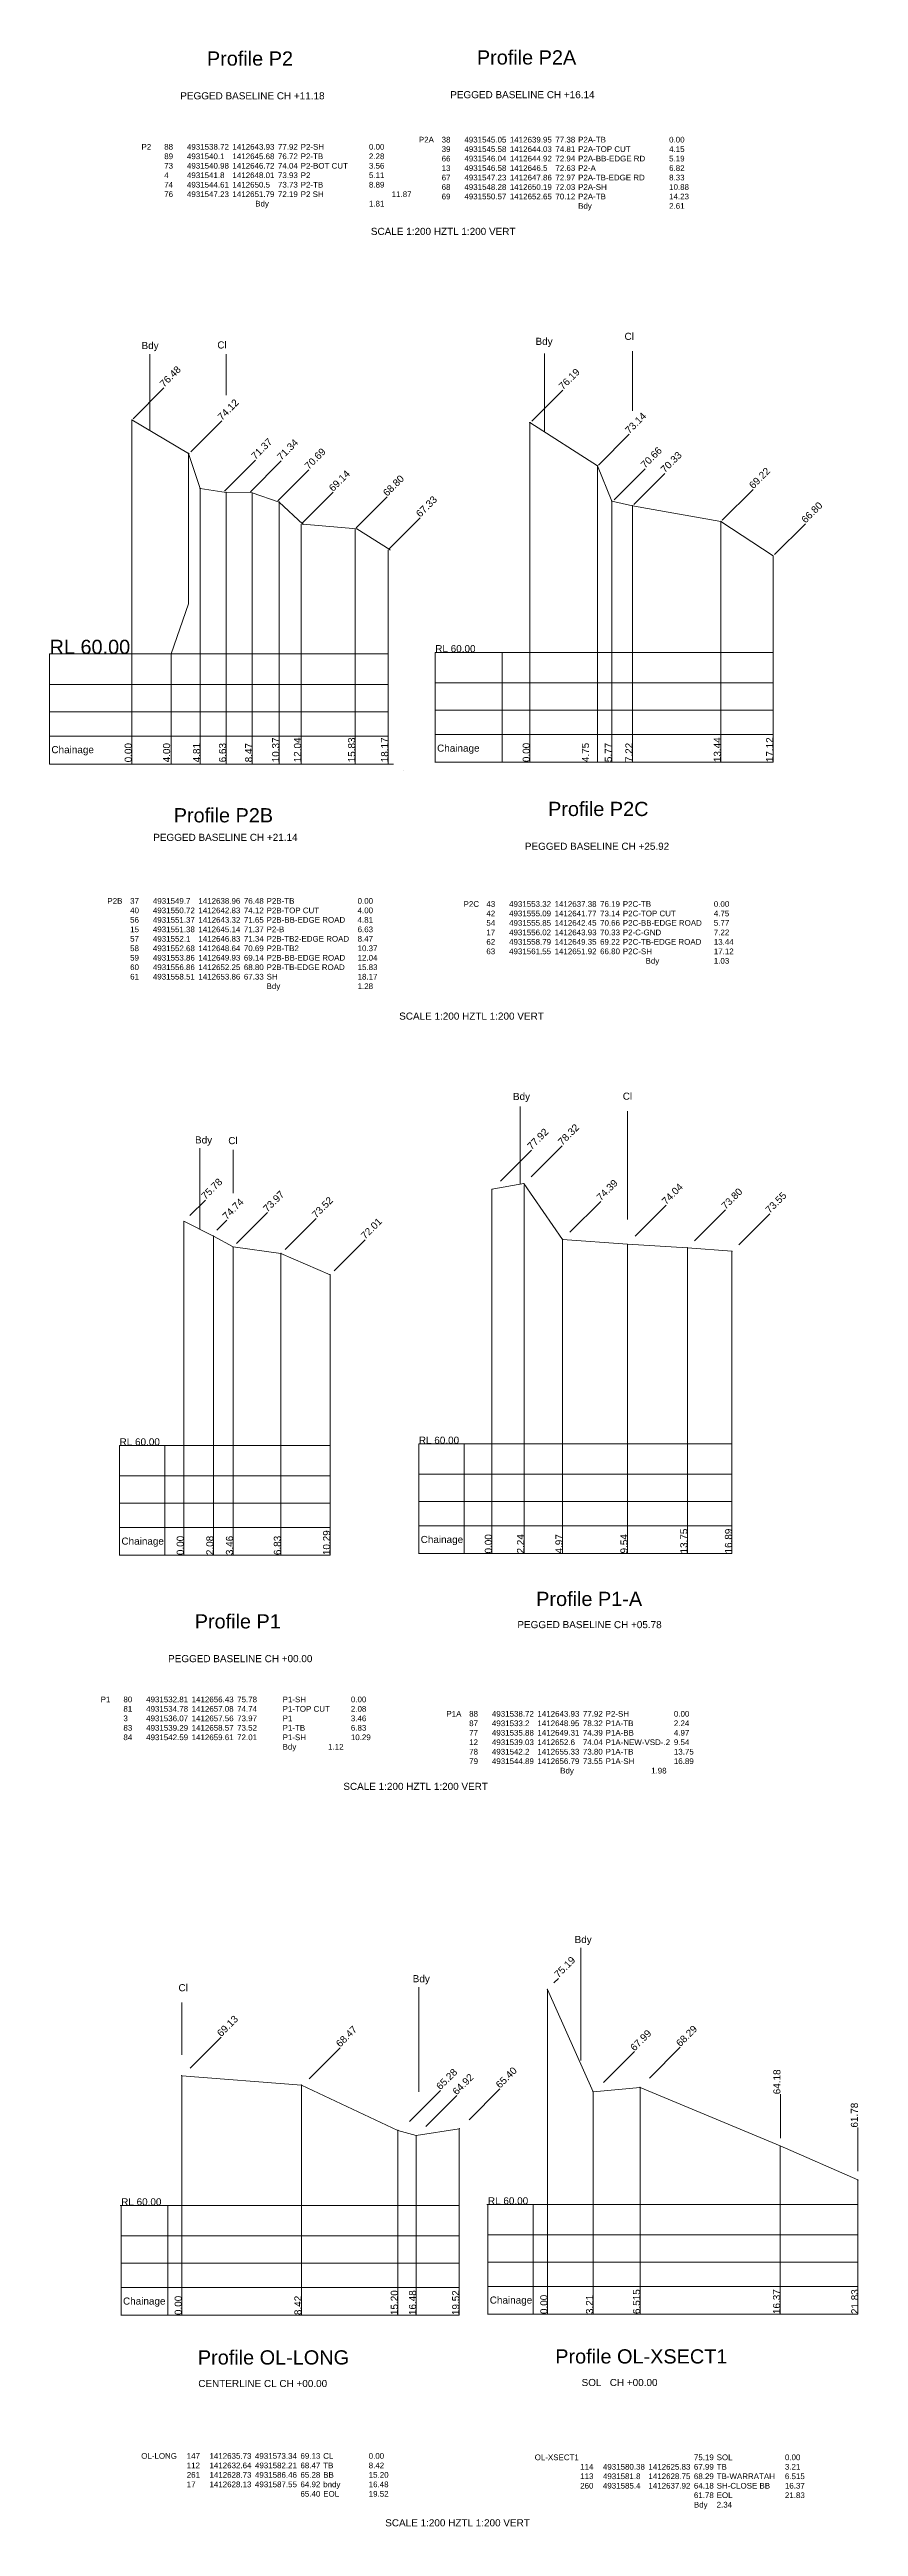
# Model space of a CAD drawing. Header units: millimetres. Extents: x -423347 to 1063494, y -223262 to 828147.
# Drawn here: x 496622 to 553519, y 108408 to 282759 of the extents above; entities that cross this region are included whole.
import ezdxf

# ---------------------------------------------------------------- set-up
doc = ezdxf.new("R2010")
doc.units = ezdxf.units.MM
doc.header["$PDMODE"] = 35
doc.header["$PDSIZE"] = 10
doc.styles.get("Standard").update_dxf_attribs({"font": 'arial.ttf'})

msp = doc.modelspace()

# ---------------------------------------------------------------- linework, layer by layer
at = {"lineweight": 0}
for p, q in [((537624.402, 261538.049), (537624.402, 257334.715)), ((503686.29, 261310.839), (503686.29, 255941.429)), ((509036.29, 261312.225), (509036.29, 258423.489)), ((531434.402, 261373.801), (531434.402, 255852.686)), ((502492.093, 256770.461), (504670.394, 258948.761)), ((530555.646, 256597.024), (532733.947, 258775.324)), ((506562.445, 254440.915), (508740.745, 256619.215)), ((535225.411, 253496.34), (537403.712, 255674.641)), ((508922.969, 251680.901), (511101.269, 253859.202)), ((510744.684, 251631.807), (512922.985, 253810.107)), ((512678.559, 250986.178), (514856.86, 253164.478)), ((536330.55, 251069.976), (538508.85, 253248.276)), ((537727.984, 250744.853), (539906.285, 252923.154)), ((507216.29, 251862.208), (507216.29, 232466.818)), ((509036.29, 251582.208), (509036.29, 232466.818)), ((510876.29, 251552.208), (510876.29, 232466.818)), ((514387.777, 249427.93), (516566.078, 251606.231)), ((518195.384, 249090.208), (520373.684, 251268.508)), ((543944.676, 249622.112), (546122.976, 251800.413)), ((512776.29, 250902.208), (512776.29, 232466.818)), ((520516.403, 247620.646), (522694.704, 249798.946)), ((547624.472, 247203.602), (549802.772, 249381.903)), ((496622.401, 240212.208), (496622.401, 232466.818)), ((523751.085, 240319.182), (523751.085, 232573.792)), ((528452.379, 240319.182), (528452.379, 232598.395)), ((496622.401, 238067.725), (520439.29, 238067.725)), ((523751.085, 238174.699), (547524.402, 238174.699)), ((496622.401, 236148.237), (520439.29, 236148.237)), ((523751.085, 236255.211), (547524.402, 236255.211)), ((496622.401, 234435.002), (520439.29, 234435.002)), ((523751.085, 234541.976), (547524.402, 234541.976)), ((496622.401, 232466.818), (520819.514, 232466.818)), ((523751.085, 232598.395), (547524.402, 232598.395)), ((537276.086, 208033.272), (537276.086, 200397.128)), ((507186.384, 205417.695), (507186.384, 199721.746)), ((509526.384, 205301.242), (509526.384, 202262.852)), ((528345.369, 203105.102), (530523.669, 205283.403)), ((530506.856, 203415.013), (532685.156, 205593.313)), ((527736.086, 202537.641), (527736.086, 176896.854)), ((529999.222, 202808.079), (529999.222, 176896.854)), ((506498.914, 200680.224), (507588.065, 201769.375)), ((509764.079, 198709.44), (511942.379, 200887.741)), ((533220.129, 199505.065), (535398.429, 201683.366)), ((537812.602, 199232.619), (539990.902, 201410.92)), ((541995.34, 198903.926), (544173.641, 201082.227)), ((545098.497, 198626.25), (547276.798, 200804.55)), ((508380.416, 199647.685), (509087.706, 200354.976)), ((513194.484, 198290.041), (515372.785, 200468.342)), ((516640.878, 196799.156), (518819.179, 198977.456)), ((532706.086, 199007.641), (532706.086, 176896.854)), ((537276.086, 198657.641), (537276.086, 176896.854)), ((541486.086, 198417.641), (541486.086, 176896.854)), ((544626.086, 198167.641), (544626.086, 176896.854)), ((501546.694, 184501.746), (501546.694, 176756.356)), ((504728.774, 184501.746), (504728.774, 176756.356)), ((522597.281, 184617.641), (522597.281, 176872.251)), ((525779.361, 184617.641), (525779.361, 176872.251)), ((501546.694, 182357.262), (516356.384, 182357.262)), ((522597.281, 182473.158), (544626.086, 182473.158)), ((501546.694, 180437.774), (516356.384, 180437.774)), ((522597.281, 180553.67), (544626.086, 180553.67)), ((501546.694, 178724.54), (516356.384, 178724.54)), ((522597.281, 178840.435), (544626.086, 178840.435)), ((501546.694, 176780.959), (516356.384, 176780.959)), ((522597.281, 176896.854), (544626.086, 176896.854)), ((533993.389, 149134.431), (533993.389, 141216.708)), ((532090.909, 146664.023), (532415.455, 146988.569)), ((505921.783, 145297.482), (505921.783, 141609.675)), ((522606.662, 146372.588), (522606.662, 138992.436)), ((506517.657, 140663.117), (508695.958, 142841.418)), ((514884.689, 139926.877), (517062.99, 142105.178)), ((535589.785, 139656.453), (537768.086, 141834.754)), ((538812.911, 139961.181), (540991.212, 142139.482)), ((505921.783, 140138.182), (505921.783, 123287.395)), ((514341.783, 139478.182), (514341.783, 123287.395)), ((521937.558, 136921.74), (524115.859, 139100.041)), ((523086.533, 136561.47), (525264.834, 138739.77)), ((526127.938, 137034.325), (528306.238, 139212.626)), ((548033.126, 135748.58), (548033.126, 138829.163)), ((521121.783, 136288.182), (521121.783, 123287.395)), ((525437.783, 136408.182), (525437.783, 123287.395)), ((553484.783, 133406.625), (553484.783, 136487.207)), ((522401.783, 135928.182), (522401.783, 123287.395)), ((501657.612, 131008.182), (501657.612, 123262.792)), ((504947.194, 131008.182), (504947.194, 123262.792)), ((527455.981, 131079.368), (527455.981, 123333.978)), ((530638.06, 131079.368), (530638.06, 123333.978)), ((501657.612, 128863.698), (525437.783, 128863.698)), ((527455.981, 128934.885), (553472.707, 128934.885)), ((501657.612, 126944.21), (525437.783, 126944.21)), ((527455.981, 127015.397), (553472.707, 127015.397)), ((501657.612, 125230.976), (525437.783, 125230.976)), ((527455.981, 125302.162), (553472.707, 125302.162)), ((501657.612, 123287.395), (525437.783, 123287.395)), ((527455.981, 123358.581), (553472.707, 123358.581))]:
    msp.add_line(p, q, dxfattribs=at)
at = {"color": 7, "lineweight": 0}
for p, q in [((502406.29, 256692.208), (502406.29, 232466.818)), ((530404.402, 256509.182), (530404.402, 232598.395)), ((535154.402, 253459.182), (535154.402, 232598.395)), ((514310.29, 249352.208), (514310.29, 232466.818)), ((536174.402, 250979.182), (536174.402, 232598.395)), ((536174.402, 250979.182), (537624.402, 250649.182)), ((537624.402, 250649.182), (537624.402, 232598.395)), ((543844.402, 249539.182), (543844.402, 232598.395)), ((518119.29, 249012.208), (518119.29, 232466.818)), ((520439.29, 247542.208), (520439.29, 232466.818)), ((547524.402, 247119.182), (547524.402, 232598.395)), ((520439.29, 240212.208), (496622.401, 240212.208)), ((511432.091, 240212.208), (496622.401, 240212.208)), ((523751.085, 240319.182), (547524.402, 240319.182)), ((538560.775, 240319.182), (523751.085, 240319.182)), ((521543.841, 232019.365), (521543.841, 232019.365)), ((529716.086, 208355.766), (529716.086, 202891.213)), ((516356.384, 184501.746), (501546.694, 184501.746)), ((544626.086, 184617.641), (522597.281, 184617.641)), ((525437.783, 131008.182), (501584.863, 131008.182)), ((553472.707, 131079.368), (527383.232, 131079.368))]:
    msp.add_line(p, q, dxfattribs=at)
at = {"color": 1, "lineweight": 0}
for p, q in [((530404.402, 256509.182), (535154.402, 253459.182)), ((535154.402, 253459.182), (536174.402, 250979.182)), ((537624.402, 250649.182), (543844.402, 249539.182)), ((543844.402, 249539.182), (547524.402, 247119.182))]:
    msp.add_line(p, q, dxfattribs=at)
for points in [[(502406.29, 256692.208), (506406.29, 254332.208), (507216.29, 251862.208), (509036.29, 251582.208), (510876.29, 251552.208), (512776.29, 250902.208), (514446.29, 249352.208), (518236.29, 249012.208), (520576.29, 247542.208)], [(527736.086, 202537.641), (529976.086, 202937.641), (532706.086, 199007.641), (537276.086, 198657.641), (541486.086, 198417.641), (544626.086, 198167.641)], [(506066.384, 200281.746), (508146.384, 199241.746), (509526.384, 198471.746), (512896.384, 198021.746), (516356.384, 196511.746)], [(531642.707, 146209.538), (534852.707, 139009.538), (538157.707, 139309.538), (548012.707, 135199.538), (553472.707, 132799.538)], [(505921.783, 140138.182), (514341.783, 139478.182), (521121.783, 136288.182), (522401.783, 135928.182), (525437.783, 136408.182)]]:
    msp.add_lwpolyline(points, dxfattribs=at)
at = {"lineweight": 0}
for points in [[(506406.29, 254332.208), (506406.29, 243733.138), (505187.13, 240212.208), (505187.13, 232466.818)], [(506066.384, 200281.746), (506066.384, 176780.959)], [(508146.384, 199241.746), (508146.384, 176780.959)], [(509526.384, 198471.746), (509526.384, 176780.959)], [(512896.384, 198021.746), (512896.384, 176780.959)], [(516356.384, 196511.746), (516356.384, 176780.959)], [(531642.707, 146209.538), (531642.707, 123358.581)], [(534852.707, 139009.538), (534852.707, 123358.581)], [(538157.707, 139309.538), (538157.707, 123358.581)], [(548012.707, 135199.538), (548012.707, 123358.581)], [(553472.707, 132799.538), (553472.707, 123358.581)]]:
    msp.add_lwpolyline(points, dxfattribs=at)
at = {"color": 7}
for p in [(502406.29, 256692.208), (502406.29, 256692.208), (530404.402, 256509.182), (506406.29, 254332.208), (506406.29, 254332.208), (535154.402, 253459.182), (507216.29, 251862.208), (509036.29, 251582.208), (510876.29, 251552.208), (512776.29, 250902.208), (514446.29, 249352.208), (536174.402, 250979.182), (537624.402, 250649.182), (543844.402, 249539.182), (518236.29, 249012.208), (520576.29, 247542.208), (547524.402, 247119.182)]:
    msp.add_point(p, dxfattribs=at)
at = {"color": 7, "lineweight": 0}
for p in [(527736.086, 202537.641), (529976.086, 202937.641), (506066.384, 200281.746), (508146.384, 199241.746), (532706.086, 199007.641), (509526.384, 198471.746), (512896.384, 198021.746), (537276.086, 198657.641), (541486.086, 198417.641), (544626.086, 198167.641), (516356.384, 196511.746)]:
    msp.add_point(p, dxfattribs=at)
for p in [(531642.707, 146209.538), (534852.707, 139009.538), (538157.707, 139309.538), (548012.707, 135199.538), (553472.707, 132799.538)]:
    msp.add_point(p)
at = {"lineweight": 0}
for p in [(505921.783, 140138.182), (514341.783, 139478.182), (521121.783, 136288.182), (525437.783, 136408.182), (522401.783, 135928.182)]:
    msp.add_point(p, dxfattribs=at)

# ---------------------------------------------------------------- texts
for s, p in [('Bdy', (503091.286, 261677.049)), ('Cl', (508422.473, 261715.304)), ('Bdy', (530804.439, 261968.576)), ('Cl', (537066.018, 262320.535)), ('Chainage', (496751.874, 233227.428)), ('Chainage', (523880.558, 233334.402)), ('Bdy', (529218.03, 208819.343)), ('Cl', (536943.81, 208835.621)), ('Bdy', (506854.108, 205756.907)), ('Cl', (509194.108, 205709.197)), ('RL 60.00', (501546.694, 184501.746)), ('RL 60.00', (522597.281, 184617.641)), ('Chainage', (501676.167, 177516.965)), ('Chainage', (522726.754, 177632.861)), ('Bdy', (533554.994, 149476.453)), ('Cl', (505689.81, 146079.968)), ('Bdy', (522168.267, 146714.609)), ('RL 60.00', (501657.612, 131008.182)), ('RL 60.00', (527455.981, 131079.368)), ('Chainage', (501787.085, 124023.401)), ('Chainage', (527585.453, 124094.588))]:
    msp.add_text(s, height=500, dxfattribs=at).set_placement(p)
for s, rotation, p in [('76.48', 45, (504670.394, 258948.761)), ('76.19', 45, (532733.947, 258775.324)), ('74.12', 45, (508740.745, 256619.215)), ('73.14', 45, (537403.712, 255674.641)), ('71.37', 45, (511101.269, 253859.202)), ('71.34', 45, (512922.985, 253810.107)), ('70.69', 45, (514856.86, 253164.478)), ('70.66', 45, (538508.85, 253248.276)), ('69.14', 45, (516566.078, 251606.231)), ('70.33', 45, (539906.285, 252923.154)), ('69.22', 45, (546122.976, 251800.413)), ('68.80', 45, (520373.684, 251268.508)), ('67.33', 45, (522694.704, 249798.946)), ('66.80', 45, (549802.772, 249381.903)), ('0.00', 90, (502406.29, 232585.877)), ('4.00', 90, (505102.872, 232585.877)), ('4.81', 90, (507216.29, 232585.877)), ('6.63', 90, (509036.29, 232585.877)), ('8.47', 90, (510876.29, 232585.877)), ('10.37', 90, (512776.29, 232585.877)), ('12.04', 90, (514310.29, 232585.877)), ('15.83', 90, (518119.29, 232585.877)), ('18.17', 90, (520439.29, 232585.877)), ('0.00', 90, (530404.402, 232599.529)), ('4.75', 90, (534564.442, 232599.529)), ('5.77', 90, (536174.402, 232599.529)), ('7.22', 90, (537624.402, 232599.529)), ('13.44', 90, (543844.402, 232599.529)), ('17.12', 90, (547524.402, 232599.529)), ('75.19', 45, (532415.455, 146988.569)), ('67.99', 45, (537768.086, 141834.754)), ('68.29', 45, (540991.212, 142139.482)), ('64.18', 90, (548033.126, 138829.163)), ('61.78', 90, (553484.783, 136487.207)), ('0.00', 90, (531642.707, 123358.581)), ('3.21', 90, (534852.707, 123358.581)), ('6.515', 90, (538157.707, 123358.581)), ('16.37', 90, (548012.707, 123358.581)), ('21.83', 90, (553512.311, 123358.581))]:
    msp.add_text(s, height=500, rotation=rotation).set_placement(p)
for height, p in [(1000, (496622.401, 240212.208)), (500, (523751.085, 240336.235))]:
    msp.add_text('RL 60.00', height=height).set_placement(p)
for s, rotation, p in [('77.92', 45, (530523.669, 205283.403)), ('78.32', 45, (532685.156, 205593.313)), ('75.78', 45, (507588.065, 201769.375)), ('73.97', 45, (511942.379, 200887.741)), ('74.39', 45, (535398.429, 201683.366)), ('74.04', 45, (539990.902, 201410.92)), ('73.80', 45, (544173.641, 201082.227)), ('73.55', 45, (547276.798, 200804.55)), ('74.74', 45, (509087.706, 200354.976)), ('73.52', 45, (515372.785, 200468.342)), ('72.01', 45, (518819.179, 198977.456)), ('0.00', 90, (506066.384, 176780.959)), ('2.08', 90, (508146.384, 176780.959)), ('3.46', 90, (509526.384, 176780.959)), ('6.83', 90, (512896.384, 176780.959)), ('10.29', 90, (516356.384, 176780.959)), ('0.00', 90, (527736.086, 176896.854)), ('2.24', 90, (529999.222, 176896.854)), ('4.97', 90, (532706.086, 176896.854)), ('9.54', 90, (537276.086, 176896.854)), ('13.75', 90, (541486.086, 176896.854)), ('16.89', 90, (544626.086, 176896.854)), ('69.13', 45, (508695.958, 142841.418)), ('68.47', 45, (517062.99, 142105.178)), ('65.28', 45, (524115.859, 139100.041)), ('64.92', 45, (525264.834, 138739.77)), ('65.40', 45, (528306.238, 139212.626)), ('0.00', 90, (505921.783, 123287.395)), ('8.42', 90, (514341.783, 123287.395)), ('15.20', 90, (521121.783, 123287.395)), ('16.48', 90, (522401.783, 123287.395)), ('19.52', 90, (525437.783, 123287.395))]:
    msp.add_text(s, height=500, rotation=rotation, dxfattribs=at).set_placement(p)
at = {"lineweight": 0, "attachment_point": 1}
for s, insert, char_height, width in [('Profile P2', (507690.323, 282626.486), 1000, 8744.60138), ('Profile P2A', (526679.83, 282705.422), 1000, 8744.60138), ('PEGGED BASELINE CH +11.18', (505816.871, 279752.867), 500, 13494.94798), ('PEGGED BASELINE CH +16.14', (524806.377, 279831.803), 500, 13494.94798), ('^ISCALE 1:200 HZTL 1:200 VERT', (517224.439, 270208.497), 500, 13494.94798), ('PEGGED BASELINE CH +21.14', (503915.751, 227554.799), 500, 13494.94798), ('PEGGED BASELINE CH +25.92', (530055.768, 226927.27), 500, 13494.94798), ('^ISCALE 1:200 HZTL 1:200 VERT', (519215.422, 214972.465), 500, 13494.94798), ('Profile P1', (506832.688, 172617.422), 1000, 8744.60138), ('Profile P1-A', (530852.537, 174199.569), 1000, 8744.60138), ('PEGGED BASELINE CH +05.78', (529528.687, 172138.778), 500, 13494.94798), ('PEGGED BASELINE CH +00.00', (504959.236, 169743.803), 500, 13494.94798), ('P1^I80^I4931532.81 ^I1412656.43 ^I75.78 ^I^IP1-SH^I^I0.00 \\P^I81^I4931534.78 ^I1412657.08 ^I74.74 ^I^IP1-TOP CUT^I2.08 \\P^I3^I4931536.07 ^I1412657.56 ^I73.97 ^I^IP1^I^I^I3.46 \\P^I83^I4931539.29 ^I1412658.57 ^I73.52 ^I^IP1-TB^I^I^I6.83 \\P^I84^I4931542.59 ^I1412659.61 ^I72.01 ^I^IP1-SH^I^I10.29 \\P^I^I^I^I^I^I ^I^IBdy^I^I1.12 ', (500216.638, 166823.586), 400, 27114.05148), ('P1A^I88^I4931538.72^I1412643.93^I77.92 ^IP2-SH^I^I0.00 \\P^I87^I4931533.2^I1412648.95^I78.32 ^IP1A-TB^I^I2.24 \\P^I77^I4931535.88^I1412649.31^I74.39 ^IP1A-BB^I^I4.97 \\P^I12^I4931539.03^I1412652.6^I74.04 ^IP1A-NEW-VSD-.2^I9.54\\P^I78^I4931542.2^I1412655.33^I73.80 ^IP1A-TB^I^I13.75 \\P^I79^I4931544.89^I1412656.79^I73.55 ^IP1A-SH^I^I16.89 \\P^I^I^I^I^IBdy^I^I^I^I1.98 ', (524538.062, 165810.085), 400, 18013.92055), ('^ISCALE 1:200 HZTL 1:200 VERT', (515286.389, 160752.711), 500, 13494.94798), ('Profile OL-LONG', (507053.493, 120807.36), 1000, 12574.57967), ('Profile OL-XSECT1', (532192.538, 120878.547), 1000, 12574.57967), ('CENTERLINE CL CH +00.00', (507084.64, 118721.214), 500, 13494.94798), ('SOL   CH +00.00', (534048.183, 118792.401), 500, 13494.94798), ('^ISCALE 1:200 HZTL 1:200 VERT', (518233.967, 108914.701), 500, 13494.94798)]:
    msp.add_mtext(s, dxfattribs=dict(at, insert=insert, char_height=char_height, width=width))
at = {"color": 7, "lineweight": 0, "char_height": 400, "attachment_point": 1}
for s, insert, width in [('P2^I88^I4931538.72^I1412643.93^I77.92 ^IP2-SH^I^I0.00 \\P^I89^I4931540.1^I1412645.68^I76.72 ^IP2-TB^I^I^I2.28 \\P^I73^I4931540.98^I1412646.72^I74.04 ^IP2-BOT CUT^I3.56 \\P^I4^I4931541.8^I1412648.01^I73.93 ^IP2^I^I^I5.11 \\P^I74^I4931544.61^I1412650.5^I73.73 ^IP2-TB^I^I^I8.89 \\P^I76^I4931547.23^I1412651.79^I72.19 ^IP2 SH^I^I^I11.87\\P^I^I^I^I^IBdy^I^I^I^I^I1.81 ', (503086.925, 276110.726), 29413.19836), ('P2A^I38^I4931545.05^I1412639.95^I77.38 ^IP2A-TB^I^I^I0.00 \\P^I39^I4931545.58^I1412644.03^I74.81 ^IP2A-TOP CUT^I^I4.15 \\P^I66^I4931546.04^I1412644.92^I72.94 ^IP2A-BB-EDGE RD^I^I5.19 \\P^I13^I4931546.58^I1412646.5^I72.63 ^IP2-A^I^I^I^I6.82 \\P^I67^I4931547.23^I1412647.86^I72.97 ^IP2A-TB-EDGE RD^I^I8.33 \\P^I68^I4931548.28^I1412650.19^I72.03 ^IP2A-SH^I^I^I10.88 \\P^I69^I4931550.57^I1412652.65^I70.12 ^IP2A-TB^I^I^I14.23 \\P^I^I^I^I^I^I^IBdy^I^I^I^I2.61 ', (522602.34, 276615.298), 26967.88083), ('OL-LONG^I147^I1412635.73^I4931573.34^I69.13^ICL^I^I0.00 \\P^I^I112^I1412632.64^I4931582.21^I68.47^ITB^I^I8.42 \\P^I^I261^I1412628.73^I4931586.46^I65.28^IBB^I^I15.20 \\P^I^I17^I1412628.13^I4931587.55^I64.92^Ibndy^I^I16.48 \\P^I^I^I^I^I^I^I65.40 ^IEOL^I^I19.52 ', (503070.612, 113570.994), 28146.01985)]:
    msp.add_mtext(s, dxfattribs=dict(at, insert=insert, width=width))
at = {"char_height": 1000, "width": 8744.60138, "attachment_point": 1}
for s, insert in [('Profile P2B', (505357.05, 229359.1)), ('Profile P2C', (531687.207, 229805.502))]:
    msp.add_mtext(s, dxfattribs=dict(at, insert=insert))
at = {"color": 1, "char_height": 400, "attachment_point": 1}
for s, insert, width in [('{\\C256;P2B^I37^I4931549.7^I1412638.96^I76.48 ^IP2B-TB^I^I^I0.00\\P^I40^I4931550.72^I1412642.83^I74.12 ^IP2B-TOP CUT^I^I4.00\\P^I56^I4931551.37^I1412643.32^I71.65 ^IP2B-BB-EDGE ROAD^I4.81\\P^I15^I4931551.38^I1412645.14^I71.37 ^IP2-B^I^I^I^I6.63\\P^I57^I4931552.1^I1412646.83^I71.34 ^IP2B-TB2-EDGE ROAD^I8.47\\P^I58^I4931552.68^I1412648.64^I70.69 ^IP2B-TB2^I^I^I10.37\\P^I59^I4931553.86^I1412649.93^I69.14 ^IP2B-BB-EDGE ROAD^I12.04\\P^I60^I4931556.86^I1412652.25^I68.80 ^IP2B-TB-EDGE ROAD^I15.83\\P^I61^I4931558.51^I1412653.86^I67.33 ^ISH^I^I^I^I18.17\\P^I^I^I^I^I^I^IBdy^I^I^I^I1.28}', (500689.911, 223029.182), 20740.7115), ('{\\C256;P2C^I43^I4931553.32^I1412637.38^I76.19 ^IP2C-TB^I^I^I0.00\\P^I42^I4931555.09^I1412641.77^I73.14 ^IP2C-TOP CUT^I^I4.75\\P^I54^I4931555.85^I1412642.45^I70.66 ^IP2C-BB-EDGE ROAD^I5.77 \\P^I17^I4931556.02^I1412643.93^I70.33 ^IP2-C-GND^I^I^I7.22 \\P^I62^I4931558.79^I1412649.35^I69.22 ^IP2C-TB-EDGE ROAD^I13.44\\P^I63^I4931561.55^I1412651.92^I66.80 ^IP2C-SH^I^I^I17.12\\P^I^I^I^I^I^I^I^IBdy^I^I^I1.03}', (525746.623, 222813.915), 26141.01977)]:
    msp.add_mtext(s, dxfattribs=dict(at, insert=insert, width=width))
at = {"color": 7, "insert": (530747.346, 113473.864), "char_height": 400, "width": 28412.30659, "attachment_point": 1}
msp.add_mtext('OL-XSECT1^I^I^I^I^I^I75.19 ^ISOL^I^I^I0.00 \\P^I^I114^I4931580.38^I1412625.83^I67.99^ITB^I^I^I3.21 \\P^I^I113^I4931581.8^I1412628.75^I68.29^ITB-WARRATAH^I6.515\\P^I^I260^I4931585.4^I1412637.92^I64.18^ISH-CLOSE BB^I16.37 \\P^I^I^I^I^I^I^I61.78 ^IEOL^I^I^I21.83 \\P ^I^I^I^I^I^I^IBdy^I2.34 ', dxfattribs=at)

doc.saveas('drawing.dxf')
